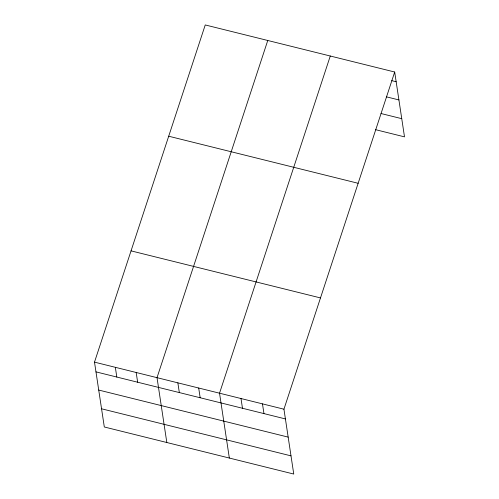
<?xml version="1.0" encoding="UTF-8"?>
<svg xmlns="http://www.w3.org/2000/svg" width="499" height="499" viewBox="0 0 499 499"><rect width="100%" height="100%" fill="white"/><g stroke="black" fill="none" stroke-linecap="round" stroke-linejoin="round"><path stroke-width="0.75" d="M394.69 72.018L283.943 409.199L293.755 474.05L104.31 426.982L94.498 362.137L205.245 24.95L394.69 72.018L404.502 136.863L375.628 129.69M267.763 40.481L157.017 377.668L166.822 442.513M330.282 56.013L219.535 393.2L229.34 458.051M391.721 80.645L396.162 81.749M386.326 96.812L398.913 99.937M381.018 113.529L401.751 118.675M168.699 136.221L358.145 183.289M131.05 250.866L320.489 297.928M94.498 362.137L283.943 409.199M95.97 371.867L285.416 418.929M98.721 390.056L288.166 437.118M101.559 408.793L291.004 455.861M262.474 403.866L263.946 413.596M241.005 398.533L242.477 408.263M198.696 388.022L200.168 397.753M177.856 382.845L179.328 392.576M136.177 372.491L137.649 382.222M115.338 367.314L116.81 377.044"/></g></svg>
